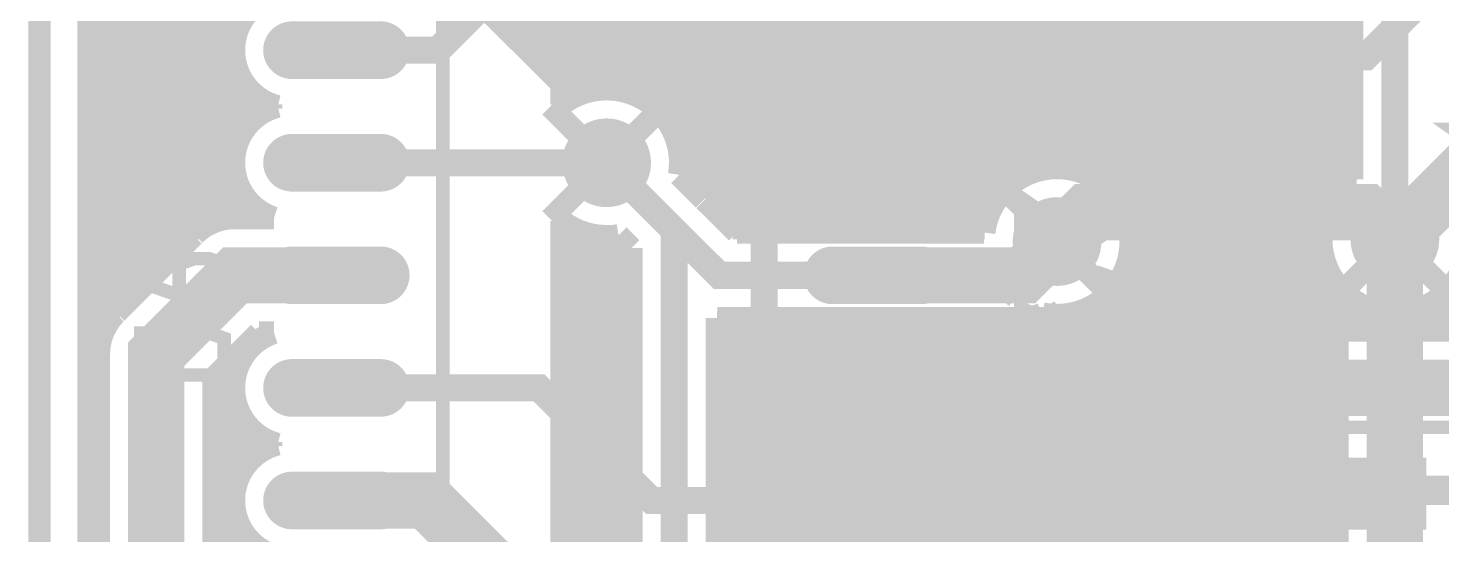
# Model space of a CAD drawing. Extents: x -5 to 90, y -49 to 54.
# Drawn here: x -5.13 to 10.82, y 18.03 to 23.74 of the extents above; entities that cross this region are included whole.
import ezdxf

# ---------------------------------------------------------------- set-up
doc = ezdxf.new("R2010")
doc.units = 0
doc.header["$MEASUREMENT"] = 0
doc.layers.get('0').update_dxf_attribs({"linetype": 'CONTINUOUS'})
for name, color, linetype in [('22-310-0_BOT', 7, 'CONTINUOUS'), ('22-310-0_DRD', 7, 'CONTINUOUS'), ('22-310-0_DRL', 2, 'CONTINUOUS'), ('22-310-0_SMT', 3, 'CONTINUOUS'), ('22-310-0_SPT', 5, 'CONTINUOUS'), ('22-310-0_SST', 14, 'CONTINUOUS'), ('22-310-0_TOP', 9, 'CONTINUOUS'), ('THRUHOLE_TAP', 13, 'CONTINUOUS')]:
    doc.layers.add(name, color=color, linetype=linetype)

# ---------------------------------------------------------------- blocks, each defined once
blk = doc.blocks.new('ROUND_39')
at = {"const_width": 0.50038}
blk.add_lwpolyline([(-0.25019, 0, 1), (0.25019, 0, 1)], format="xyb", close=True, dxfattribs=at)
blk = doc.blocks.new('ROUND_50')
at = {"const_width": 0.10033}
blk.add_lwpolyline([(-0.050164, 0, 1), (0.050164, 0, 1)], format="xyb", close=True, dxfattribs=at)
blk = doc.blocks.new('RECTANGLE_4')
blk.add_solid([(0.4826, 0.4064), (0.4826, -0.4064), (-0.4826, 0.4064), (-0.4826, -0.4064)])
blk = doc.blocks.new('OBLONG_31')
at = {"const_width": 0.65024}
blk.add_lwpolyline([(0.50038, 0), (-0.50038, 0)], dxfattribs=at)
at = {"const_width": 0.32512}
for points in [[(-0.66294, 0, 1), (-0.33782, 0, 1)], [(0.33782, 0, 1), (0.66294, 0, 1)]]:
    blk.add_lwpolyline(points, format="xyb", close=True, dxfattribs=at)
blk = doc.blocks.new('ROUND_46')
at = {"const_width": 0.10033}
blk.add_lwpolyline([(-0.050164, 0, 1), (0.050164, 0, 1)], format="xyb", close=True, dxfattribs=at)

msp = doc.modelspace()

# ---------------------------------------------------------------- linework, layer by layer
at = {"layer": '22-310-0_BOT'}
for points, const_width in [([(5.6134, 53.1876), (5.6134, 21.4376)], 0.254), ([(5.842, 52.959), (5.842, 21.8694)], 0.254), ([(6.0706, 52.7304), (6.0706, 22.0599)], 0.254), ([(6.2992, 52.5018), (6.2992, 22.14626)], 0.254), ([(6.5278, 52.2732), (6.5278, 22.16404)], 0.254), ([(6.7564, 52.0446), (6.7564, 22.11578)], 0.254), ([(6.985, 51.816), (6.985, 21.99132)], 0.254), ([(0.5842, 49.25568), (0.5842, 23.4188)], 0.254), ([(5.3848, 48.36922), (5.3848, 21.4376)], 0.254), ([(0.3556, 48.22444), (0.3556, 23.6474)], 0.254), ([(5.1562, 47.98314), (5.1562, 21.4376)], 0.254), ([(0.8128, 47.7139), (0.8128, 23.1902)], 0.254), ([(1.0414, 47.7139), (1.0414, 22.9743)], 0.254), ([(1.27, 47.7139), (1.27, 23.04542)], 0.254), ([(1.4986, 47.7139), (1.4986, 23.04796)], 0.254), ([(1.7272, 47.7139), (1.7272, 22.987)], 0.254), ([(1.9558, 47.7139), (1.9558, 22.83714)], 0.254), ([(2.1844, 47.7139), (2.1844, 22.48662)], 0.254), ([(2.413, 47.7139), (2.413, 21.89226)], 0.254), ([(2.6416, 47.7139), (2.6416, 21.66366)], 0.254), ([(2.8702, 47.7139), (2.8702, 21.4376)], 0.254), ([(3.0988, 47.83074), (3.0988, 21.4376)], 0.254), ([(4.9276, 47.76216), (4.9276, 21.4376)], 0.254), ([(3.3274, 47.6631), (3.3274, 21.4376)], 0.254), ([(3.556, 47.55388), (3.556, 21.4376)], 0.254), ([(4.699, 47.61738), (4.699, 21.4376)], 0.254), ([(3.7846, 47.49038), (3.7846, 21.4376)], 0.254), ([(4.0132, 47.46498), (4.0132, 21.4376)], 0.254), ([(4.2418, 47.47768), (4.2418, 21.4376)], 0.254), ([(4.4704, 47.52594), (4.4704, 21.4376)], 0.254), ([(7.2136, 42.14876), (7.2136, 21.717)], 0.254), ([(7.4422, 40.77462), (7.4422, 4.572)], 0.254), ([(7.6708, 40.60698), (7.6708, 4.572)], 0.254), ([(10.287, 21.3614), (10.287, 27.305), (10.287, 27.432), (8.509, 29.21), (8.509, 33.528)], 0.3048), ([(7.8994, 32.96412), (7.8994, 4.572)], 0.254), ([(8.128, 28.91282), (8.128, 4.572)], 0.254), ([(8.3566, 28.67914), (8.3566, 4.572)], 0.254), ([(8.5852, 28.45054), (8.5852, 4.572)], 0.254), ([(8.8138, 28.22194), (8.8138, 4.572)], 0.254), ([(9.0424, 27.99334), (9.0424, 4.572)], 0.254), ([(9.271, 27.76474), (9.271, 4.572)], 0.254), ([(10.287, 27.305), (10.287, 21.3614)], 0.3048), ([(9.4996, 27.04338), (9.4996, 21.62302)], 0.254), ([(9.7282, 26.69032), (9.7282, 21.97354)], 0.254), ([(9.8044, 26.62936), (9.8044, 22.03704)], 0.254), ([(9.8044, 26.62936), (9.8044, 22.03704)], 0.254), ([(-0.889, 24.892), (0.889, 23.114)], 0.254), ([(9.8044, 23.7744), (0.2286, 23.7744)], 0.254), ([(9.8044, 23.5458), (0.4572, 23.5458)], 0.254), ([(9.8044, 23.3172), (0.6858, 23.3172)], 0.254), ([(0.889, 23.114), (0.889, 22.88032)], 0.254), ([(9.8044, 23.0886), (0.889, 23.0886)], 0.254), ([(9.8044, 22.86), (1.9304, 22.86)], 0.254), ([(9.8044, 22.6314), (2.1209, 22.6314)], 0.254), ([(9.8044, 22.4028), (2.20726, 22.4028)], 0.254), ([(1.397, 22.225), (2.159, 21.463), (2.159, 8.89), (1.778, 8.509)], 0.3048), ([(1.397, 22.225), (2.159, 21.463), (2.667, 20.955), (6.096, 20.955), (6.477, 21.336)], 0.3048), ([(2.21488, 22.08784), (2.49428, 21.80844)], 0.254), ([(9.8044, 22.1742), (2.22504, 22.1742)], 0.254), ([(5.91312, 21.9456), (2.35966, 21.9456)], 0.254), ([(9.69772, 21.9456), (7.03834, 21.9456)], 0.254), ([(2.49936, 21.80336), (2.86766, 21.4376)], 0.254), ([(5.7404, 21.717), (2.58826, 21.717)], 0.254), ([(9.5377, 21.717), (7.2136, 21.717)], 0.254), ([(0.889, 21.56968), (0.889, 5.588)], 0.254), ([(1.01346, 21.4884), (0.889, 21.4884)], 0.254), ([(1.0414, 21.4757), (1.0414, 8.89)], 0.254), ([(1.27, 21.40458), (1.27, 9.16432)], 0.254), ([(1.4986, 21.40204), (1.4986, 9.28878)], 0.254), ([(1.53162, 21.40712), (1.6764, 21.26234)], 0.254), ([(1.53162, 21.40712), (1.6764, 21.26234)], 0.254), ([(5.66166, 21.4884), (2.81686, 21.4884)], 0.254), ([(5.65404, 21.4376), (2.86766, 21.4376)], 0.254), ([(9.46658, 21.4884), (7.29234, 21.4884)], 0.254), ([(10.287, 21.3614), (10.287, 15.748), (10.287, 12.065), (11.811, 10.541), (12.28598, 10.06348), (18.76044, 10.06348)], 0.635), ([(1.6764, 21.2598), (0.889, 21.2598)], 0.254), ([(1.6764, 21.26234), (1.6764, 9.33196)], 0.254), ([(9.46404, 21.2598), (7.3025, 21.2598)], 0.254), ([(9.4996, 21.09978), (9.4996, 4.572)], 0.254), ([(1.6764, 21.0312), (0.889, 21.0312)], 0.254), ([(7.2136, 20.95246), (7.2136, 4.572)], 0.254), ([(9.525, 21.0312), (7.24916, 21.0312)], 0.254), ([(1.6764, 20.8026), (0.889, 20.8026)], 0.254), ([(9.6393, 20.8026), (7.112, 20.8026)], 0.254), ([(9.6393, 20.84324), (9.6393, 15.748)], 0.254), ([(6.985, 20.68068), (6.985, 4.572)], 0.254), ([(1.6764, 20.574), (0.889, 20.574)], 0.254), ([(2.6416, 20.4724), (2.6416, 8.89)], 0.254), ([(2.6416, 20.4724), (2.667, 20.47173)], 0.254), ([(2.6416, 20.4724), (2.667, 20.47173)], 0.254), ([(6.096, 20.4724), (2.667, 20.4724)], 0.254), ([(2.8702, 20.4724), (2.8702, 4.572)], 0.254), ([(3.0988, 20.4724), (3.0988, 4.572)], 0.254), ([(3.3274, 20.4724), (3.3274, 4.572)], 0.254), ([(3.556, 20.4724), (3.556, 4.572)], 0.254), ([(3.7846, 20.4724), (3.7846, 4.572)], 0.254), ([(4.0132, 20.4724), (4.0132, 4.572)], 0.254), ([(4.2418, 20.4724), (4.2418, 4.572)], 0.254), ([(4.4704, 20.4724), (4.4704, 4.572)], 0.254), ([(4.699, 20.4724), (4.699, 4.572)], 0.254), ([(4.9276, 20.4724), (4.9276, 4.572)], 0.254), ([(5.1562, 20.4724), (5.1562, 4.572)], 0.254), ([(5.3848, 20.4724), (5.3848, 4.572)], 0.254), ([(5.6134, 20.4724), (5.6134, 4.572)], 0.254), ([(5.842, 20.4724), (5.842, 4.572)], 0.254), ([(6.0706, 20.4724), (6.0706, 4.572)], 0.254), ([(6.2992, 20.51558), (6.2992, 4.572)], 0.254), ([(6.5278, 20.50796), (6.5278, 4.572)], 0.254), ([(6.7564, 20.55368), (6.7564, 4.572)], 0.254), ([(9.6393, 20.574), (6.80466, 20.574)], 0.254), ([(1.6764, 20.3454), (0.889, 20.3454)], 0.254), ([(9.6393, 20.3454), (2.6416, 20.3454)], 0.254), ([(1.6764, 20.1168), (0.889, 20.1168)], 0.254), ([(9.6393, 20.1168), (2.6416, 20.1168)], 0.254), ([(1.6764, 19.8882), (0.889, 19.8882)], 0.254), ([(9.6393, 19.8882), (2.6416, 19.8882)], 0.254), ([(1.6764, 19.6596), (0.889, 19.6596)], 0.254), ([(9.6393, 19.6596), (2.6416, 19.6596)], 0.254), ([(1.6764, 19.431), (0.889, 19.431)], 0.254), ([(9.6393, 19.431), (2.6416, 19.431)], 0.254), ([(1.6764, 19.2024), (0.889, 19.2024)], 0.254), ([(9.6393, 19.2024), (2.6416, 19.2024)], 0.254), ([(1.6764, 18.9738), (0.889, 18.9738)], 0.254), ([(9.6393, 18.9738), (2.6416, 18.9738)], 0.254), ([(1.6764, 18.7452), (0.889, 18.7452)], 0.254), ([(9.6393, 18.7452), (2.6416, 18.7452)], 0.254), ([(1.6764, 18.5166), (0.889, 18.5166)], 0.254), ([(9.6393, 18.5166), (2.6416, 18.5166)], 0.254), ([(1.6764, 18.288), (0.889, 18.288)], 0.254), ([(9.6393, 18.288), (2.6416, 18.288)], 0.254), ([(1.6764, 18.0594), (0.889, 18.0594)], 0.254), ([(9.6393, 18.0594), (2.6416, 18.0594)], 0.254)]:
    msp.add_lwpolyline(points, dxfattribs=dict(at, const_width=const_width))
at = {"layer": '22-310-0_BOT', "const_width": 0.254}
for points in [[(1.397, 23.05558, 0.1663678), (0.88813, 22.88144)], [(2.22758, 22.225, 0.4142136), (1.397, 23.05558)], [(2.21488, 22.08784, 0.0415628), (2.2263, 22.225)], [(6.477, 22.16658, 0.3786775), (5.65404, 21.4376)], [(7.30758, 21.336, 0.4142136), (6.477, 22.16658)], [(9.8044, 22.03704, 0.2422133), (9.4567, 21.3614)], [(9.8044, 22.03704, 0.2422133), (9.4567, 21.3614)], [(0.889, 21.56968, 0.1663677), (1.397, 21.39584)], [(1.397, 21.39442, 0.0408056), (1.53189, 21.40545)], [(6.477, 20.50542, 0.4142136), (7.30758, 21.336)], [(9.45642, 21.3614, 0.1703034), (9.63842, 20.84254)], [(9.45642, 21.3614, 0.1703034), (9.63842, 20.84254)], [(6.096, 20.4724, 0.1164329), (6.31182, 20.52335)], [(6.3119, 20.5232, 0.0501416), (6.477, 20.5066)]]:
    msp.add_lwpolyline(points, format="xyb", dxfattribs=at)
at = {"layer": '22-310-0_DRD', "const_width": 0.254}
for points in [[(44.99864, 54.0004), (44.99864, -4.0005), (-4.99872, -4.0005), (-4.99872, 54.0004), (44.99864, 54.0004)], [(2.032, 22.86), (0.762, 21.59)], [(2.032, 21.59), (0.762, 22.86)], [(2.032, 22.86), (0.762, 21.59)], [(2.032, 21.59), (0.762, 22.86)], [(7.112, 21.971), (5.842, 20.701)], [(7.112, 20.701), (5.842, 21.971)], [(10.922, 21.9964), (9.652, 20.7264)], [(10.922, 20.7264), (9.652, 21.9964)], [(10.922, 21.9964), (9.652, 20.7264)], [(10.922, 20.7264), (9.652, 21.9964)], [(10.922, 21.9964), (9.652, 20.7264)], [(10.922, 20.7264), (9.652, 21.9964)], [(7.62, 20.574), (6.35, 19.304)], [(7.62, 19.304), (6.35, 20.574)], [(7.62, 20.574), (6.35, 19.304)], [(7.62, 19.304), (6.35, 20.574)]]:
    msp.add_lwpolyline(points, dxfattribs=at)
at = {"layer": '22-310-0_DRL', "const_width": 0.254}
msp.add_lwpolyline([(44.99864, 54.0004), (44.99864, -4.0005), (-4.99872, -4.0005), (-4.99872, 54.0004), (44.99864, 54.0004)], dxfattribs=at)
at = {"layer": '22-310-0_SST', "const_width": 0.1524}
for points in [[(7.4295, 25.5905), (7.4295, 22.6695), (9.0678, 22.6695), (9.0678, 25.5905), (7.4295, 25.5905)], [(2.44602, 15.0749), (-0.44958, 15.0749), (-0.44958, 25.5651), (3.24612, 25.5651), (3.24612, 15.875), (2.44602, 15.0876), (2.44602, 15.0749)], [(6.54558, 23.15972), (6.54558, 23.51532), (6.3754, 23.63216), (6.20776, 23.63216), (6.03758, 23.51532), (6.03758, 23.15972), (7.05358, 23.15972)], [(6.54558, 23.45436), (7.05358, 23.63216)], [(11.96594, 22.60092), (10.94994, 22.60092), (11.12012, 22.48154)], [(9.0805, 19.4945), (9.0805, 22.4155), (7.4422, 22.4155), (7.4422, 19.4945), (9.0805, 19.4945)], [(6.91642, 21.35886), (7.08406, 21.4757), (7.08406, 21.71446), (6.91642, 21.8313), (6.74624, 21.8313), (6.40842, 21.59508), (6.06806, 21.8313), (6.06806, 21.35886)], [(-3.42392, 20.7264), (-3.42392, 21.082), (-3.25628, 21.14296), (-3.0861, 21.14296), (-2.91592, 21.082), (-2.91592, 20.7264), (-3.0861, 20.66798), (-3.25628, 20.66798), (-3.93192, 20.9042)], [(6.91642, 20.9931), (7.08406, 20.93468), (7.08406, 20.57908), (6.91642, 20.52066), (6.23824, 20.52066), (6.06806, 20.57908), (6.06806, 20.93468), (6.23824, 20.9931)], [(-3.93192, 20.30476), (-3.0861, 20.30476), (-2.91592, 20.2438), (-2.91592, 19.8882), (-3.0861, 19.82978), (-3.93192, 19.82978)], [(9.0805, 16.3195), (9.0805, 19.2405), (7.4422, 19.2405), (7.4422, 16.3195), (9.0805, 16.3195)], [(9.3345, 19.2405), (9.3345, 16.3195), (10.9728, 16.3195), (10.9728, 19.2405), (9.3345, 19.2405)], [(6.74624, 19.1135), (6.74624, 18.64106), (6.06806, 18.87728), (6.06806, 18.99666), (7.08406, 18.99666)], [(7.08406, 18.2753), (7.08406, 17.80286), (6.40842, 18.2753), (6.23824, 18.2753), (6.06806, 18.21688), (6.06806, 17.86128), (6.23824, 17.80286)]]:
    msp.add_lwpolyline(points, dxfattribs=at)
at = {"layer": '22-310-0_TOP'}
for points, const_width in [([(6.35, 28.6512), (5.6642, 29.337), (1.143, 29.337), (0.381, 28.575), (0.381, 24.384), (-0.508, 23.495), (-1.651, 23.495)], 0.3048), ([(-4.445, 28.1432), (-4.445, 4.064)], 0.254), ([(-4.2164, 28.1432), (-4.2164, 20.43176)], 0.254), ([(-3.9878, 28.1432), (-3.9878, 20.6756)], 0.254), ([(-3.7592, 28.1432), (-3.7592, 20.9042)], 0.254), ([(-3.5306, 28.1432), (-3.5306, 21.1328)], 0.254), ([(-3.302, 28.1432), (-3.302, 21.3614)], 0.254), ([(-3.0734, 28.1432), (-3.0734, 21.5392)], 0.254), ([(-2.8448, 28.1432), (-2.8448, 21.60016)], 0.254), ([(4.445, 18.415), (3.175, 18.415), (3.175, 26.162), (3.175, 28.067), (3.302, 28.194), (3.175, 28.067), (3.175, 26.162), (7.366, 26.162), (8.255, 27.051), (8.255, 27.2288)], 0.3048), ([(5.6134, 25.6794), (5.6134, 23.4188)], 0.254), ([(5.842, 25.6794), (5.842, 23.6474)], 0.254), ([(8.255, 23.4188), (9.9568, 23.4188), (10.668, 24.13), (13.97, 24.13)], 0.3048), ([(6.06298, 23.86838), (5.59308, 23.40102)], 0.254), ([(-2.78892, 23.6474), (-4.445, 23.6474)], 0.254), ([(5.83946, 23.6474), (5.58292, 23.6474)], 0.254), ([(4.445, 22.225), (5.334, 22.225), (6.5278, 23.4188), (8.255, 23.4188)], 0.635), ([(-2.80162, 23.4188), (-4.445, 23.4188)], 0.254), ([(-2.7305, 23.1902), (-4.445, 23.1902)], 0.254), ([(-2.6162, 23.03272), (-2.6162, 22.68728)], 0.254), ([(4.445, 20.955), (6.096, 20.955), (6.477, 21.336), (6.8072, 21.6662), (8.255, 21.6662), (9.9568, 21.6662), (10.287, 21.336), (11.8872, 22.9362)], 0.635), ([(11.8872, 22.9362), (11.8618, 22.9362), (10.287, 21.3614)], 0.635), ([(10.287, 21.3614), (11.8618, 22.9362), (11.8872, 22.9362), (11.8618, 22.9362), (10.287, 21.3614)], 0.635), ([(-2.52984, 22.9616), (-4.445, 22.9616)], 0.254), ([(-2.3876, 22.88286), (-2.3876, 22.8346)], 0.254), ([(-2.5654, 22.733), (-4.445, 22.733)], 0.254), ([(-2.7432, 22.5044), (-4.445, 22.5044)], 0.254), ([(-2.80416, 22.2758), (-4.445, 22.2758)], 0.254), ([(-1.651, 22.225), (1.397, 22.225)], 0.3048), ([(-1.651, 22.225), (1.397, 22.225)], 0.3048), ([(-2.7813, 22.0472), (-4.445, 22.0472)], 0.254), ([(-2.66446, 21.8186), (-4.445, 21.8186)], 0.254), ([(-2.6162, 21.76272), (-2.6162, 21.6027)], 0.254), ([(6.477, 21.336), (6.8072, 21.6662), (8.255, 21.6662)], 0.635), ([(-2.921, 21.59), (-4.445, 21.59)], 0.254), ([(-2.35458, 21.6027), (-2.794, 21.6027)], 0.254), ([(-3.25882, 21.40458), (-4.13258, 20.53082)], 0.254), ([(-3.302, 21.3614), (-4.445, 21.3614)], 0.254), ([(-3.5306, 21.1328), (-4.445, 21.1328)], 0.254), ([(10.16, 11.5062), (9.2202, 11.5062), (8.509, 10.795), (8.509, 9.017), (7.62, 8.128), (3.937, 8.128), (2.794, 6.985), (-1.778, 6.985), (-3.683, 8.89), (-3.683, 20.066), (-2.794, 20.955), (-1.651, 20.955)], 0.635), ([(7.2136, 20.95246), (7.2136, 19.1389)], 0.254), ([(7.4422, 21.0185), (7.24408, 21.0185)], 0.254), ([(7.4422, 21.0185), (7.24408, 21.0185)], 0.254), ([(7.4422, 21.0185), (7.4422, 20.9804)], 0.254), ([(7.4422, 21.0185), (7.4422, 19.1389)], 0.254), ([(7.4422, 20.9296), (7.4422, 19.5072)], 0.254), ([(9.53008, 21.0185), (9.0678, 21.0185)], 0.254), ([(9.0678, 21.0185), (9.0678, 20.9804)], 0.254), ([(9.0678, 20.9804), (9.0678, 20.9296)], 0.254), ([(9.0678, 20.9296), (9.0678, 20.1422)], 0.254), ([(9.271, 21.0185), (9.271, 20.27936)], 0.254), ([(9.4996, 21.0185), (9.4996, 20.3327)], 0.254), ([(-3.7592, 20.9042), (-4.445, 20.9042)], 0.254), ([(7.4422, 20.9042), (7.18566, 20.9042)], 0.254), ([(9.59358, 20.9042), (9.0678, 20.9042)], 0.254), ([(10.8712, 20.77212), (10.8712, 20.3327)], 0.254), ([(-3.9878, 20.6756), (-4.445, 20.6756)], 0.254), ([(7.4422, 20.6756), (6.97992, 20.6756)], 0.254), ([(6.985, 20.68068), (6.985, 19.1389)], 0.254), ([(9.81964, 20.6756), (9.0678, 20.6756)], 0.254), ([(9.7282, 20.74672), (9.7282, 20.3327)], 0.254), ([(9.9568, 20.5994), (9.9568, 20.3327)], 0.254), ([(10.6426, 20.6121), (10.6426, 20.3327)], 0.254), ([(18.5674, 20.6756), (10.75436, 20.6756)], 0.254), ([(-4.20624, 20.447), (-4.445, 20.447)], 0.254), ([(7.4422, 20.447), (6.49732, 20.447)], 0.254), ([(6.5278, 20.4724), (6.5278, 19.5326)], 0.254), ([(6.7564, 20.55368), (6.7564, 19.304)], 0.254), ([(11.73734, 20.447), (9.0678, 20.447)], 0.254), ([(10.1854, 20.53844), (10.1854, 20.3327)], 0.254), ([(10.414, 20.54098), (10.414, 20.3327)], 0.254), ([(-2.52476, 20.3073), (-3.0353, 19.79676)], 0.254), ([(-2.35458, 20.3073), (-2.52476, 20.3073)], 0.254), ([(6.096, 20.3073), (5.64134, 20.3073)], 0.254), ([(5.842, 20.3073), (5.842, 20.20824)], 0.254), ([(6.0706, 20.3073), (6.0706, 19.9898)], 0.254), ([(6.2992, 20.34032), (6.2992, 19.7612)], 0.254), ([(11.54684, 20.3327), (9.525, 20.3327)], 0.254), ([(-4.31292, 20.2184), (-4.445, 20.2184)], 0.254), ([(-2.6162, 20.21586), (-2.6162, 20.14728)], 0.254), ([(-2.52984, 20.2184), (-2.61366, 20.2184)], 0.254), ([(7.4422, 20.2184), (5.82676, 20.2184)], 0.254), ([(5.92582, 20.13458), (6.9215, 19.1389)], 0.254), ([(6.985, 19.939), (7.2898, 20.2438), (8.255, 20.2438)], 0.3048), ([(8.255, 20.2438), (7.2898, 20.2438), (6.985, 19.939)], 0.3048), ([(7.4422, 20.2438), (8.255, 20.2438)], 0.254), ([(8.255, 19.5072), (8.255, 20.2438)], 0.254), ([(9.0678, 20.2438), (8.255, 20.2438)], 0.254), ([(9.1567, 20.2184), (9.0678, 20.2184)], 0.254), ([(-4.3307, 19.9898), (-4.445, 19.9898)], 0.254), ([(-4.3307, 20.066), (-4.3307, 8.89)], 0.254), ([(-2.8448, 19.98726), (-2.8448, 15.69466)], 0.254), ([(-2.7305, 19.9898), (-2.84226, 19.9898)], 0.254), ([(7.4422, 19.9898), (6.0706, 19.9898)], 0.254), ([(8.255, 18.4912), (6.6548, 18.4912), (5.461, 19.685), (4.445, 19.685)], 0.635), ([(8.255, 18.4912), (8.3312, 18.4912), (9.525, 19.685), (12.065, 19.685)], 0.635), ([(-4.3307, 19.7612), (-4.445, 19.7612)], 0.254), ([(-3.0353, 19.79676), (-3.0353, 9.1567)], 0.254), ([(-2.80162, 19.7612), (-3.0353, 19.7612)], 0.254), ([(4.445, 18.415), (3.175, 18.415), (1.905, 18.415), (0.635, 19.685), (-1.651, 19.685)], 0.3048), ([(7.4422, 19.7612), (6.2992, 19.7612)], 0.254), ([(-4.3307, 19.5326), (-4.445, 19.5326)], 0.254), ([(-2.78892, 19.5326), (-3.0353, 19.5326)], 0.254), ([(7.4422, 19.5326), (6.5278, 19.5326)], 0.254), ([(8.43026, 19.5072), (7.4422, 19.5072)], 0.254), ([(7.6708, 19.5072), (7.6708, 19.2278)], 0.254), ([(7.8994, 19.5072), (7.8994, 19.2278)], 0.254), ([(8.128, 19.5072), (8.128, 19.2278)], 0.254), ([(8.43026, 19.5072), (8.15086, 19.2278)], 0.254), ([(8.3566, 19.5072), (8.3566, 19.431)], 0.254), ([(-4.3307, 19.304), (-4.445, 19.304)], 0.254), ([(-2.68478, 19.304), (-3.0353, 19.304)], 0.254), ([(-2.6162, 19.22272), (-2.6162, 18.87728)], 0.254), ([(8.22706, 19.304), (6.7564, 19.304)], 0.254), ([(7.4422, 19.2278), (7.4422, 19.1389)], 0.254), ([(8.15086, 19.2278), (7.4422, 19.2278)], 0.254), ([(-4.3307, 19.0754), (-4.445, 19.0754)], 0.254), ([(-2.39014, 19.0754), (-3.0353, 19.0754)], 0.254), ([(-2.3876, 19.07286), (-2.3876, 19.0246)], 0.254), ([(7.4422, 19.1389), (6.9215, 19.1389)], 0.254), ([(-4.3307, 18.8468), (-4.445, 18.8468)], 0.254), ([(-2.64414, 18.8468), (-3.0353, 18.8468)], 0.254), ([(5.53974, 18.68932), (6.18998, 18.03908)], 0.254), ([(-4.3307, 18.6182), (-4.445, 18.6182)], 0.254), ([(-2.77368, 18.6182), (-3.0353, 18.6182)], 0.254), ([(1.016, 13.335), (1.016, 16.764), (-0.635, 18.415), (-1.651, 18.415)], 0.635), ([(5.61086, 18.6182), (5.56768, 18.6182)], 0.254), ([(5.6134, 18.61566), (5.6134, 14.351)], 0.254), ([(9.3472, 18.59026), (9.0678, 18.31086)], 0.254), ([(9.3472, 18.59026), (9.3472, 17.8054)], 0.254), ([(13.335, 17.2212), (13.335, 17.272), (12.065, 18.542), (10.2108, 18.542), (10.16, 18.4912)], 0.3048), ([(-4.3307, 18.3896), (-4.445, 18.3896)], 0.254), ([(-2.8067, 18.3896), (-3.0353, 18.3896)], 0.254), ([(5.83946, 18.3896), (5.6007, 18.3896)], 0.254), ([(5.842, 18.38706), (5.842, 14.1224)], 0.254), ([(8.255, 17.0688), (8.4328, 17.0688), (9.8552, 18.4912), (10.16, 18.4912)], 0.3048), ([(9.3472, 18.3896), (9.144, 18.3896)], 0.254), ([(9.271, 18.51406), (9.271, 15.2527)], 0.254), ([(10.9728, 18.4912), (10.16, 18.4912)], 0.254), ([(9.0678, 18.31086), (9.0678, 17.8054)], 0.254), ([(-4.3307, 18.161), (-4.445, 18.161)], 0.254), ([(-2.7559, 18.161), (-3.0353, 18.161)], 0.254), ([(6.06806, 18.161), (5.5499, 18.161)], 0.254), ([(6.0706, 18.15846), (6.0706, 13.8938)], 0.254), ([(9.3472, 18.161), (9.0678, 18.161)], 0.254), ([(-4.3307, 17.9324), (-4.445, 17.9324)], 0.254), ([(-2.59334, 17.9324), (-3.0353, 17.9324)], 0.254), ([(-2.6162, 17.95272), (-2.6162, 17.60728)], 0.254), ([(5.3848, 17.92986), (5.3848, 17.63014)], 0.254), ([(6.32714, 17.9324), (5.38734, 17.9324)], 0.254), ([(6.2992, 17.95018), (6.2992, 13.6144)], 0.254), ([(9.3472, 17.9324), (9.0678, 17.9324)], 0.254)]:
    msp.add_lwpolyline(points, dxfattribs=dict(at, const_width=const_width))
at = {"layer": '22-310-0_TOP', "const_width": 0.254}
for points in [[(-2.3114, 24.13, 0.3436255), (-2.8067, 23.495)], [(5.6007, 23.495, 0.3436257), (5.1054, 24.13)], [(-2.8067, 23.495, 0.3436257), (-2.3114, 22.86)], [(5.59308, 23.40102, 0.0360387), (5.59986, 23.495)], [(-2.3114, 22.86, 0.3436255), (-2.8067, 22.225)], [(-2.8067, 22.225, 0.3245178), (-2.35458, 21.6027)], [(-2.794, 21.6027, 0.1989124), (-3.25199, 21.41299)], [(-2.794, 21.6027, 0.1989124), (-3.25199, 21.41299)], [(10.287, 20.53082, 0.3716363), (11.10742, 21.23948)], [(10.287, 20.53082, 0.3716363), (11.10742, 21.23948)], [(6.56844, 20.5105, 0.273542), (7.24408, 21.0185)], [(9.53008, 21.0185, 0.2944514), (10.287, 20.53082)], [(9.53008, 21.0185, 0.2944514), (10.287, 20.53082)], [(-4.1402, 20.5232, 0.1989124), (-4.32958, 20.066)], [(6.096, 20.3073, 0.1989118), (6.55399, 20.49701)], [(-2.35458, 20.3073, 0.3245176), (-2.8067, 19.685)], [(5.9182, 20.1422, 0.1265009), (5.64097, 20.30603)], [(5.9182, 20.1422, 0.1265009), (5.64097, 20.30603)], [(9.525, 20.3327, 0.1989129), (9.06701, 20.14299)], [(9.525, 20.3327, 0.1989129), (9.06701, 20.14299)], [(-2.8067, 19.685, 0.3436257), (-2.3114, 19.05)], [(-2.3114, 19.05, 0.3436255), (-2.8067, 18.415)], [(5.6007, 18.415, 0.1085246), (5.54038, 18.68962)], [(-2.8067, 18.415, 0.3436257), (-2.3114, 17.78)], [(5.1054, 17.78, 0.3436255), (5.6007, 18.415)], [(6.1976, 18.034, 0.1989124), (6.6548, 17.84462)]]:
    msp.add_lwpolyline(points, format="xyb", dxfattribs=at)

# ---------------------------------------------------------------- block references
at = {"layer": '22-310-0_BOT'}
for p in [(1.397, 22.225), (10.287, 21.3614), (6.477, 21.336), (6.985, 19.939)]:
    msp.add_blockref('ROUND_39', p, dxfattribs=at)
at = {"layer": '22-310-0_DRL'}
for p in [(1.397, 22.225), (6.477, 21.336), (10.287, 21.3614), (6.985, 19.939)]:
    msp.add_blockref('ROUND_50', p, dxfattribs=at)
at = {"layer": '22-310-0_SMT'}
for name, p in [('OBLONG_31', (-1.651, 23.495)), ('OBLONG_31', (4.445, 23.495)), ('RECTANGLE_4', (8.255, 23.4188)), ('OBLONG_31', (-1.651, 22.225)), ('OBLONG_31', (4.445, 22.225)), ('RECTANGLE_4', (8.255, 21.6662)), ('OBLONG_31', (-1.651, 20.955)), ('OBLONG_31', (4.445, 20.955)), ('RECTANGLE_4', (8.255, 20.2438)), ('OBLONG_31', (-1.651, 19.685)), ('OBLONG_31', (4.445, 19.685)), ('RECTANGLE_4', (8.255, 18.4912)), ('RECTANGLE_4', (10.16, 18.4912)), ('OBLONG_31', (-1.651, 18.415)), ('OBLONG_31', (4.445, 18.415))]:
    msp.add_blockref(name, p, dxfattribs=at)
at = {"layer": '22-310-0_SPT'}
for name, p in [('OBLONG_31', (-1.651, 23.495)), ('OBLONG_31', (4.445, 23.495)), ('RECTANGLE_4', (8.255, 23.4188)), ('OBLONG_31', (-1.651, 22.225)), ('OBLONG_31', (4.445, 22.225)), ('RECTANGLE_4', (8.255, 21.6662)), ('OBLONG_31', (-1.651, 20.955)), ('OBLONG_31', (4.445, 20.955)), ('RECTANGLE_4', (8.255, 20.2438)), ('OBLONG_31', (-1.651, 19.685)), ('OBLONG_31', (4.445, 19.685)), ('RECTANGLE_4', (8.255, 18.4912)), ('RECTANGLE_4', (10.16, 18.4912)), ('OBLONG_31', (-1.651, 18.415)), ('OBLONG_31', (4.445, 18.415))]:
    msp.add_blockref(name, p, dxfattribs=at)
at = {"layer": '22-310-0_TOP'}
for name, p in [('OBLONG_31', (-1.651, 23.495)), ('OBLONG_31', (4.445, 23.495)), ('RECTANGLE_4', (8.255, 23.4188)), ('ROUND_39', (1.397, 22.225)), ('OBLONG_31', (-1.651, 22.225)), ('OBLONG_31', (4.445, 22.225)), ('RECTANGLE_4', (8.255, 21.6662)), ('ROUND_39', (10.287, 21.3614)), ('ROUND_39', (6.477, 21.336)), ('OBLONG_31', (-1.651, 20.955)), ('OBLONG_31', (4.445, 20.955)), ('RECTANGLE_4', (8.255, 20.2438)), ('ROUND_39', (6.985, 19.939)), ('OBLONG_31', (-1.651, 19.685)), ('OBLONG_31', (4.445, 19.685)), ('RECTANGLE_4', (8.255, 18.4912)), ('RECTANGLE_4', (10.16, 18.4912)), ('OBLONG_31', (-1.651, 18.415)), ('OBLONG_31', (4.445, 18.415))]:
    msp.add_blockref(name, p, dxfattribs=at)
at = {"layer": 'THRUHOLE_TAP'}
for p in [(1.397, 22.225), (6.477, 21.336), (10.287, 21.3614), (6.985, 19.939)]:
    msp.add_blockref('ROUND_46', p, dxfattribs=at)

doc.saveas('drawing.dxf')
